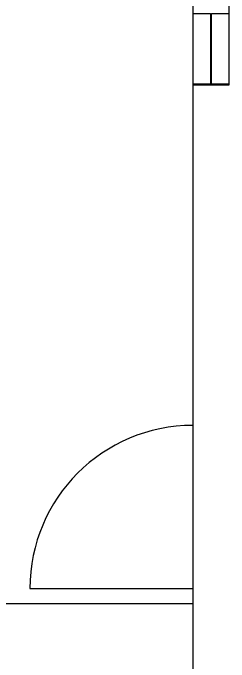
# Model space of a CAD drawing. Header units: millimetres. Extents: x 151130 to 215929, y 2134 to 34533.
# Drawn here: x 166731 to 167925, y 11945 to 15528 of the extents above; entities that cross this region are included whole.
import ezdxf

# ---------------------------------------------------------------- set-up
doc = ezdxf.new("R2010")
doc.units = ezdxf.units.MM
doc.layers.add('MUEBLES', color=8, linetype='Continuous')
doc.layers.add('muros', color=7, linetype='Continuous')

msp = doc.modelspace()

# ---------------------------------------------------------------- linework, layer by layer
at = {"layer": 'MUEBLES', "color": 6}
msp.add_line((166825, 12351.3), (167725, 12351.3), dxfattribs=at)
msp.add_lwpolyline([(162835, 12268.8), (167725, 12268.8)], dxfattribs=at)
msp.add_arc((167725, 12351.3), 900, 90, 180, dxfattribs=at)
at = {"layer": 'muros'}
msp.add_lwpolyline([(167725, 17680.4), (167725, 5330.4), (167925, 5330.4), (167925, 5930.4)], dxfattribs=at)
at = {"layer": 'muros', "color": 2}
for points in [[(167725, 15130.4), (167925, 15130.4), (167925, 17680.4)], [(167725, 15525.4), (167822.5, 15525.4), (167822.5, 15135.4), (167725, 15135.4)], [(167925, 15135.4), (167827.5, 15135.4), (167827.5, 15525.4), (167925, 15525.4)]]:
    msp.add_lwpolyline(points, dxfattribs=at)

doc.saveas('drawing.dxf')
